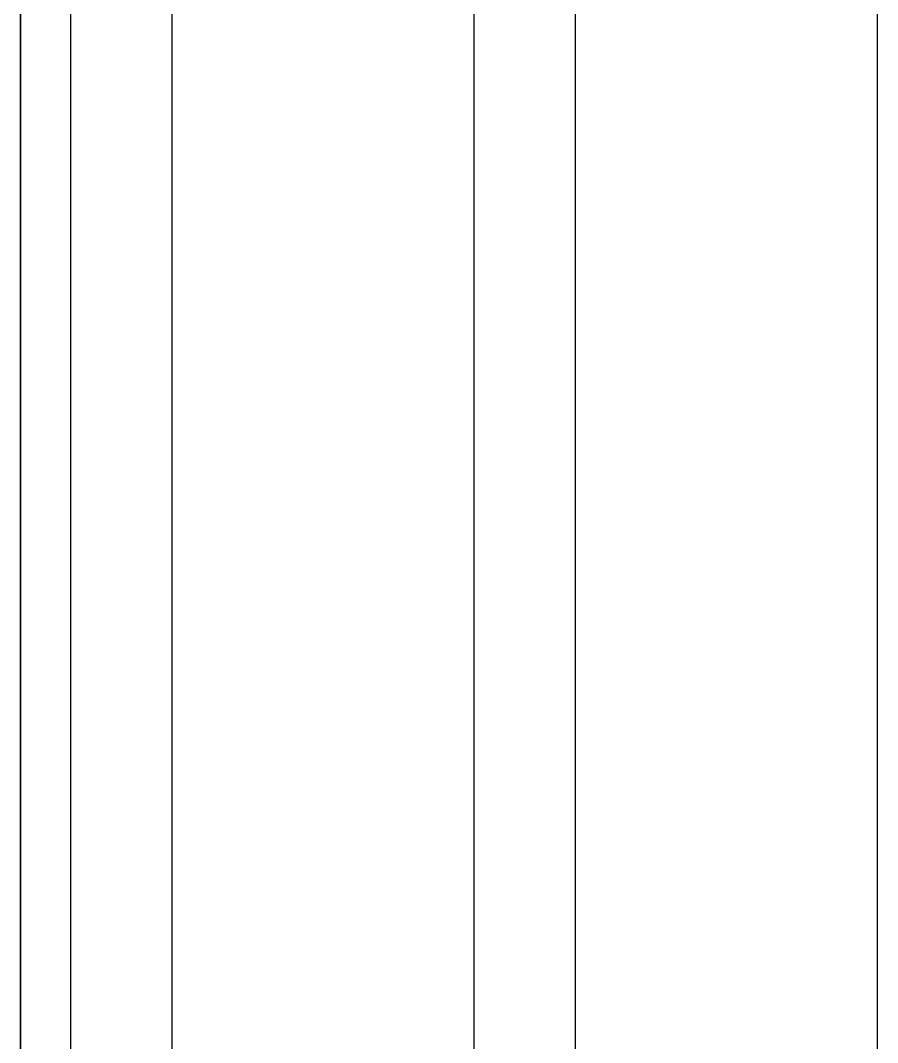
# Model space of a CAD drawing. Header units: millimetres. Extents: x 7649 to 34105, y 3983 to 25377.
# Drawn here: x 8472.8 to 8517.8, y 15869.6 to 15923.3 of the extents above; entities that cross this region are included whole.
import ezdxf

# ---------------------------------------------------------------- set-up
doc = ezdxf.new("R2010")
doc.units = ezdxf.units.MM

msp = doc.modelspace()

# ---------------------------------------------------------------- linework, layer by layer
at = {"layer": 'GEOMETRY', "color": 7}
for p, q in [((8472.84028, 17024.52639), (8472.84028, 15857.71389)), ((8517.81944, 15856.65556), (8517.81944, 17024.52639)), ((8472.84028, 15857.71389), (8472.84028, 17023.46806))]:
    msp.add_line(p, q, dxfattribs=at)
at = {"layer": 'RECTANGLES', "color": 7}
for p, q in [((8475.48611, 15846.07222), (8475.48611, 17036.16806)), ((8480.77778, 17036.16806), (8480.77778, 15846.07222)), ((8496.65278, 15846.07222), (8496.65278, 17036.16806)), ((8501.94444, 17036.16806), (8501.94444, 15846.07222))]:
    msp.add_line(p, q, dxfattribs=at)

doc.saveas('drawing.dxf')
